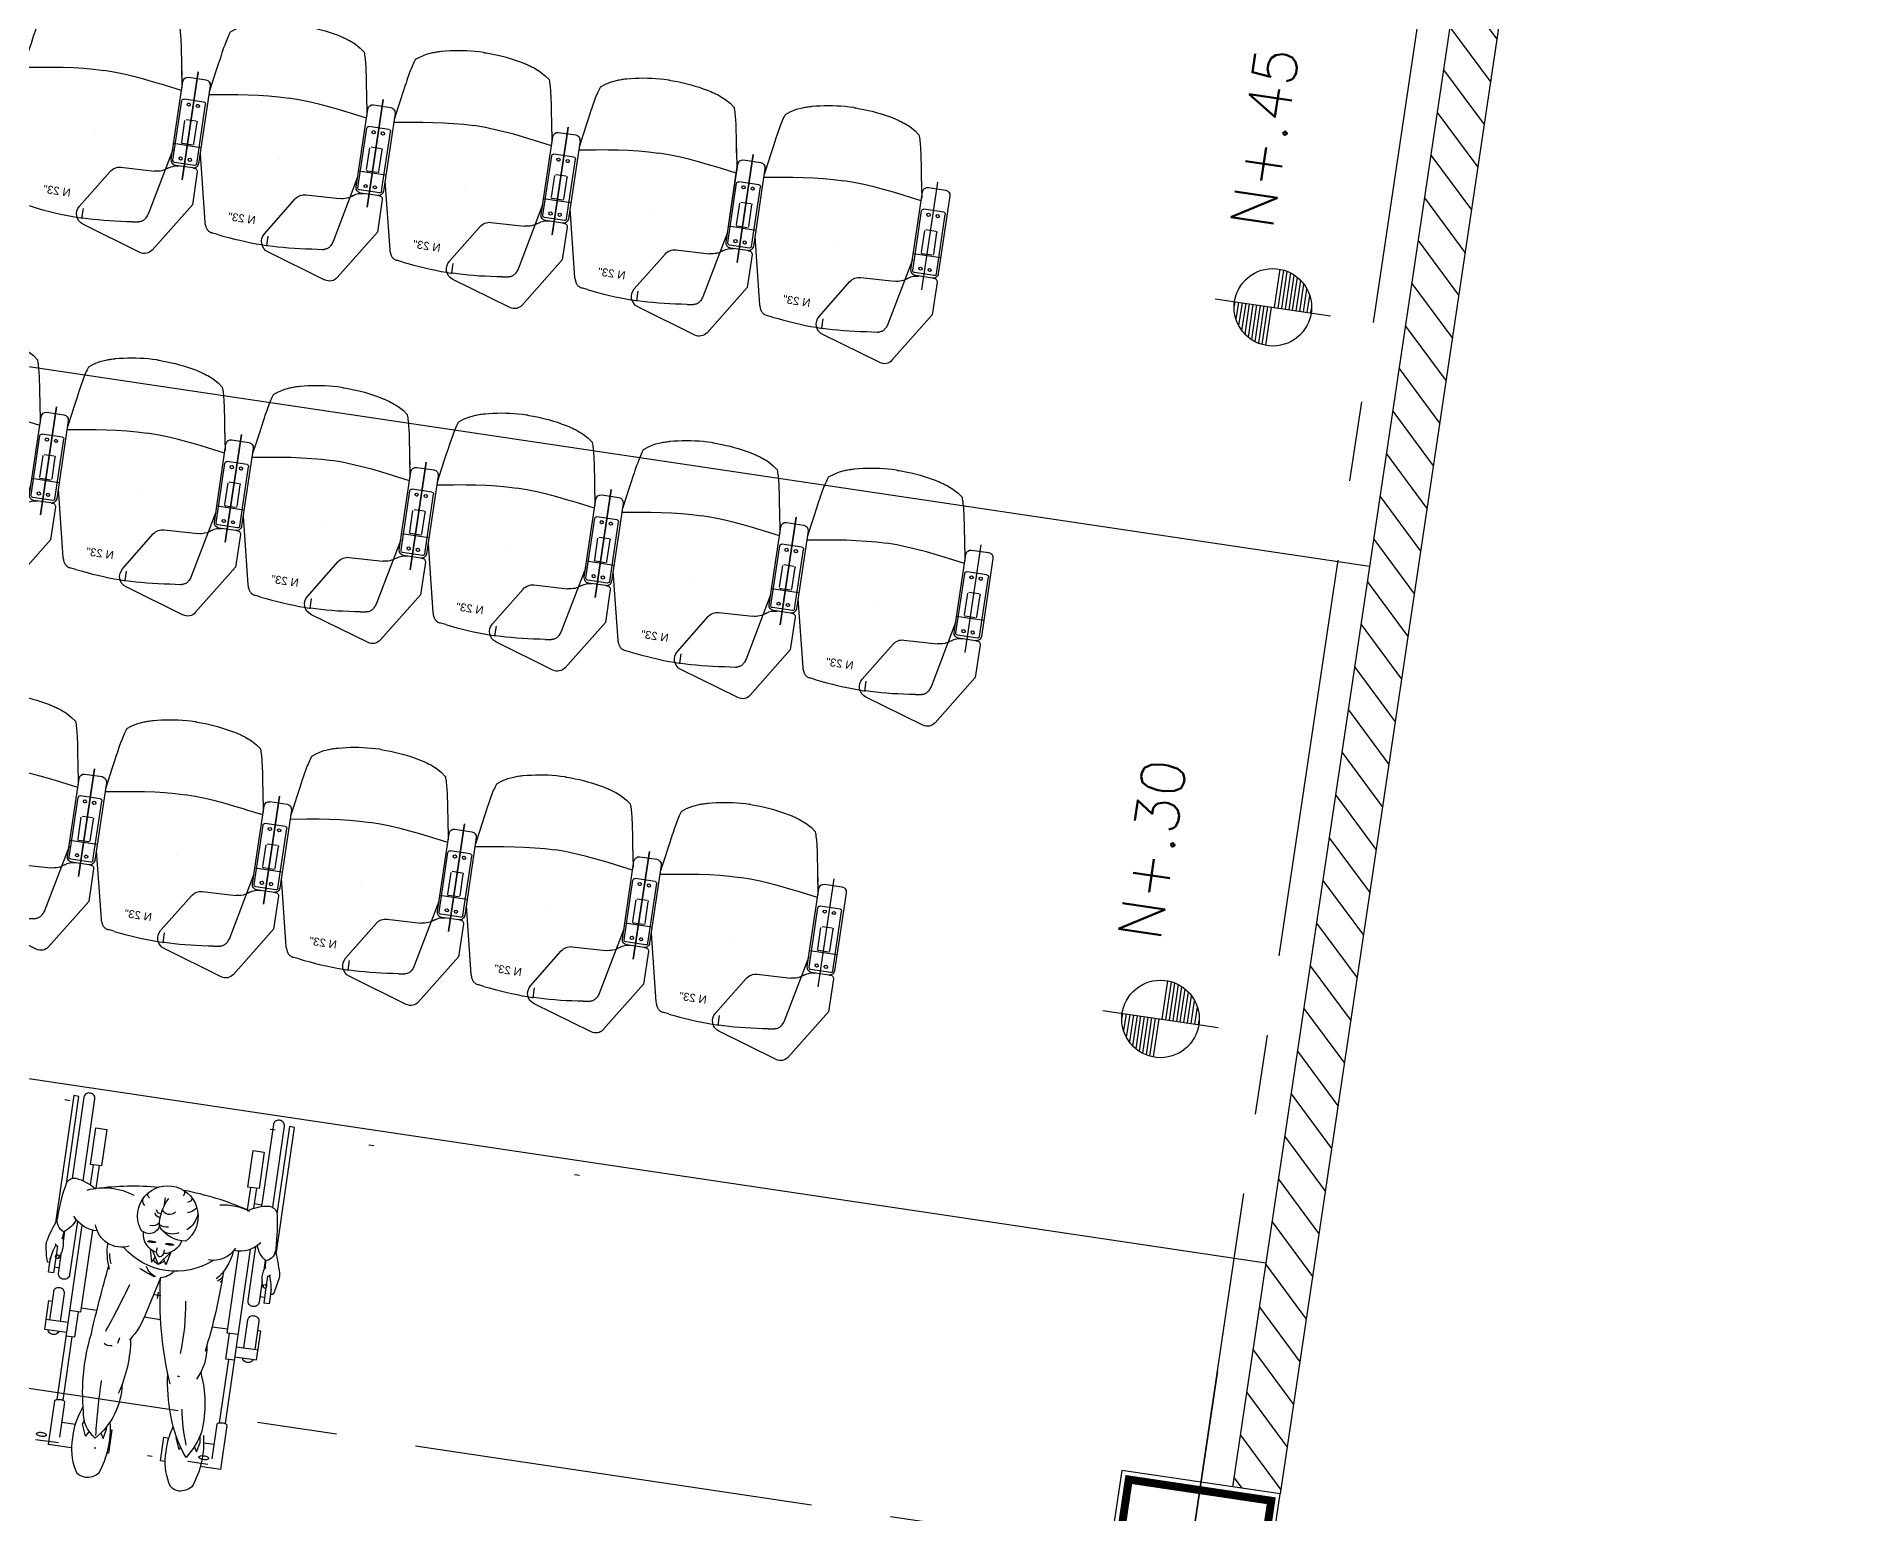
# Model space of a CAD drawing. Header units: millimetres. Extents: x 338 to 506, y 179 to 335.
# Drawn here: x 398.55 to 404.2, y 243.56 to 248.18 of the extents above; entities that cross this region are included whole.
import ezdxf
from ezdxf.enums import TextEntityAlignment as Align

# ---------------------------------------------------------------- set-up
doc = ezdxf.new("R2010")
doc.units = ezdxf.units.MM
doc.linetypes.add('CENTER', pattern=[2, 1.25, -0.25, 0.25, -0.25])
doc.linetypes.add('DASHED2', pattern=[0.375, 0.25, -0.125])
for name, color, linetype in [('COLUMNAS', 252, 'Continuous'), ('CUBIERTA', 254, 'Continuous'), ('EJES-COLUMNAS', 3, 'CENTER'), ('EJES_DE_COLUMNA', 255, 'DASHED2'), ('MUEBLES_FIJOS', 145, 'Continuous'), ('MUROS', 32, 'Continuous'), ('NOVA_PLUS_21__', 6, 'Continuous'), ('NOVA_PLUS_22__', 162, 'Continuous'), ('PISO', 253, 'Continuous'), ('TEXTO', 7, 'Continuous'), ('TEXTOS', 7, 'Continuous'), ('ZAPATA', 5, 'Continuous')]:
    doc.layers.add(name, color=color, linetype=linetype)
doc.styles.add('NOTAS', font='simplex.shx')
doc.styles.get("Standard").update_dxf_attribs({"font": 'ARIALUNI.ttf'})

# ---------------------------------------------------------------- blocks, each defined once
blk = doc.blocks.new('*X84')
at = {"color": 0}
for p, q in [((2955.3896, 1972.9748), (2955.3613, 1972.9465)), ((2955.5243, 1972.9748), (2955.3743, 1972.8248)), ((2955.659, 1972.9748), (2955.509, 1972.8248)), ((2955.7938, 1972.9748), (2955.6438, 1972.8248)), ((2955.9285, 1972.9748), (2955.7785, 1972.8248)), ((2956.0632, 1972.9748), (2955.9132, 1972.8248)), ((2956.1979, 1972.9748), (2956.0479, 1972.8248)), ((2956.3326, 1972.9748), (2956.1826, 1972.8248)), ((2956.4673, 1972.9748), (2956.3173, 1972.8248)), ((2956.602, 1972.9748), (2956.452, 1972.8248)), ((2956.7367, 1972.9748), (2956.5867, 1972.8248)), ((2956.8714, 1972.9748), (2956.7214, 1972.8248)), ((2957.0061, 1972.9748), (2956.8561, 1972.8248)), ((2957.1408, 1972.9748), (2956.9908, 1972.8248)), ((2957.2755, 1972.9748), (2957.1255, 1972.8248)), ((2957.4102, 1972.9748), (2957.2602, 1972.8248)), ((2957.5449, 1972.9748), (2957.3949, 1972.8248)), ((2957.6796, 1972.9748), (2957.5296, 1972.8248)), ((2957.8143, 1972.9748), (2957.6643, 1972.8248)), ((2957.949, 1972.9748), (2957.799, 1972.8248)), ((2958.0837, 1972.9748), (2957.9337, 1972.8248)), ((2958.2184, 1972.9748), (2958.0684, 1972.8248)), ((2958.3531, 1972.9748), (2958.2031, 1972.8248)), ((2958.4878, 1972.9748), (2958.3378, 1972.8248)), ((2958.6225, 1972.9748), (2958.4725, 1972.8248)), ((2958.7572, 1972.9748), (2958.6072, 1972.8248)), ((2958.8919, 1972.9748), (2958.7419, 1972.8248)), ((2959.0266, 1972.9748), (2958.8766, 1972.8248)), ((2959.1613, 1972.9748), (2959.0113, 1972.8248)), ((2959.2961, 1972.9748), (2959.1461, 1972.8248)), ((2959.4308, 1972.9748), (2959.2808, 1972.8248)), ((2959.5655, 1972.9748), (2959.4155, 1972.8248)), ((2959.7002, 1972.9748), (2959.5502, 1972.8248)), ((2959.8349, 1972.9748), (2959.6849, 1972.8248)), ((2959.9696, 1972.9748), (2959.8196, 1972.8248)), ((2960.1043, 1972.9748), (2959.9543, 1972.8248)), ((2960.239, 1972.9748), (2960.089, 1972.8248)), ((2960.3737, 1972.9748), (2960.2237, 1972.8248)), ((2960.5084, 1972.9748), (2960.3584, 1972.8248)), ((2960.6431, 1972.9748), (2960.4931, 1972.8248)), ((2960.7778, 1972.9748), (2960.6278, 1972.8248)), ((2960.9125, 1972.9748), (2960.7625, 1972.8248)), ((2961.0472, 1972.9748), (2960.8972, 1972.8248)), ((2961.1819, 1972.9748), (2961.0319, 1972.8248)), ((2961.3166, 1972.9748), (2961.1666, 1972.8248)), ((2961.4513, 1972.9748), (2961.3013, 1972.8248)), ((2961.586, 1972.9748), (2961.436, 1972.8248)), ((2961.7207, 1972.9748), (2961.5707, 1972.8248)), ((2961.8554, 1972.9748), (2961.7054, 1972.8248)), ((2961.9901, 1972.9748), (2961.8401, 1972.8248)), ((2962.1248, 1972.9748), (2961.9748, 1972.8248)), ((2962.2595, 1972.9748), (2962.1095, 1972.8248)), ((2962.3749, 1972.9555), (2962.2442, 1972.8248))]:
    blk.add_line(p, q, dxfattribs=at)
blk = doc.blocks.new('ZAPATA')
at = {"layer": 'ZAPATA', "linetype": 'Continuous'}
for p, q in [((-31.5, 0), (31.5, 0)), ((-37.5, -194), (-37.5, -6)), ((37.5, -194), (37.5, -6)), ((-19.8, -134.2), (-19.8, -65.8)), ((15.8, -61.8), (-15.8, -61.8)), ((19.8, -65.8), (19.8, -134.2)), ((-15.8, -138.2), (15.8, -138.2)), ((-31.5, -200), (31.5, -200))]:
    blk.add_line(p, q, dxfattribs=at)
at = {"layer": 'ZAPATA', "linetype": 'Continuous', "const_width": 0.15, "flags": 128}
for points in [[(-15.8, -61.8), (-17.2, -62), (-18.2, -62.6)], [(18.2, -62.6), (17, -62), (15.8, -61.8)], [(19.2, -63.7), (19.6, -64.5), (19.8, -65.8)], [(-19.2, -136.3), (-19.7, -135.1), (-19.8, -134.2)], [(-18.2, -137.4), (-17, -138), (-15.8, -138.2)], [(19.8, -134.2), (19.6, -135.5), (19.2, -136.3)]]:
    blk.add_lwpolyline(points, dxfattribs=at)
at = {"layer": 'ZAPATA', "linetype": 'Continuous'}
for centre, radius, start, end in [((-31.5, -6), 6, 90, 180), ((31.5, -6), 6, 0, 90), ((-14.5, -15), 5, 1.1673, 358.8327), ((14.5, -15), 5, 181.1673, 178.8327), ((-15.8, -65.8), 4, 147.7923, 180), ((-15.8, -65.8), 4, 125.9209, 147.7923), ((-15.8, -134.2), 4, 212.2077, 234.0791), ((15.8, -134.2), 4, 270, 305.9209), ((15.8, -134.2), 4, 305.9209, 327.8595), ((-31.5, -194), 6, 180, 270), ((-14.5, -185), 5, 1.1673, 358.8327), ((14.5, -185), 5, 181.1673, 178.8327), ((31.5, -194), 6, 270, 0)]:
    blk.add_arc(centre, radius, start, end, dxfattribs=at)
blk = doc.blocks.new('BRAZO_FORMALITE')
at = {"layer": 'NOVA_PLUS_21__', "color": 0}
for p, q in [((0, 0.2318), (0, -0.1085)), ((-0.0431, 0.1948), (-0.0431, -0.0515)), ((0.027, 0.2109), (-0.027, 0.2109)), ((0.0431, -0.0515), (0.0431, 0.1948)), ((0.0431, 0), (-0.0431, 0)), ((-0.027, -0.0675), (0.027, -0.0675))]:
    blk.add_line(p, q, dxfattribs=at)
for centre, start, end in [((-0.027, 0.1948), 90, 180), ((0.027, 0.1948), 0, 90), ((-0.027, -0.0515), 180, 270), ((0.027, -0.0515), 270, 0)]:
    blk.add_arc(centre, 0.016, start, end, dxfattribs=at)
at = {"xscale": 0.0009999999310821, "yscale": 0.0009999999310821, "zscale": 0.0009999999310821}
blk.add_blockref('ZAPATA', (0, 0.1415), dxfattribs=at)
blk = doc.blocks.new('BRAZO_CON_MESA')
at = {"layer": 'NOVA_PLUS_21__', "color": 0}
for p, q in [((0, -0.1085), (0, 0.2318)), ((-0.0431, 0.1948), (-0.0431, -0.0515)), ((0.027, 0.2109), (-0.027, 0.2109)), ((0.0431, -0.0515), (0.0431, 0.1948)), ((0.0431, 0), (-0.0431, 0)), ((-0.027, -0.0675), (0.027, -0.0675))]:
    blk.add_line(p, q, dxfattribs=at)
at = {"layer": 'NOVA_PLUS_21__', "color": 254}
for p, q in [((-0.0431, -0.0775), (-0.0431, -0.1812)), ((0.1949, -0.0983), (0.0891, -0.0946)), ((0.3054, -0.2379), (0.2263, -0.116)), ((-0.0431, -0.1812), (0.0603, -0.3396)), ((0.097, -0.3526), (0.2863, -0.2918))]:
    blk.add_line(p, q, dxfattribs=at)
at = {"layer": 'NOVA_PLUS_21__', "color": 0}
for centre, start, end in [((-0.027, 0.1948), 90, 180), ((0.027, 0.1948), 0, 90), ((-0.027, -0.0515), 180, 270), ((0.027, -0.0515), 270, 0)]:
    blk.add_arc(centre, 0.016, start, end, dxfattribs=at)
at = {"layer": 'NOVA_PLUS_21__', "color": 254}
for centre, radius, start, end in [((-0.0322, -0.0779), 0.0109, 75.3445, 178.2176), ((0.0156, -0.1206), 0.0531, 52.718, 90), ((0.0916, -0.0273), 0.0673, 229.3525, 267.8373), ((0.1935, -0.1373), 0.0391, 33, 88), ((0.2752, -0.2575), 0.036, 288, 33), ((0.0871, -0.3221), 0.032, 213, 288)]:
    blk.add_arc(centre, radius, start, end, dxfattribs=at)
at = {"xscale": 0.0009999999310821, "yscale": 0.0009999999310821, "zscale": 0.0009999999310821}
blk.add_blockref('ZAPATA', (0, 0.1415), dxfattribs=at)
blk = doc.blocks.new('*U15')
at = {"layer": 'NOVA_PLUS_22__', "color": 1}
blk.add_text('N 23"', height=0.025, dxfattribs=at).set_placement((0.0468, 0.0602))
blk = doc.blocks.new('SILLA_NOVA_CON_MESA_23')
at = {"layer": 'NOVA_PLUS_22__', "color": 1}
for p, q in [((-0.1385, 0.6783), (-0.1425, 0.6772)), ((-0.1346, 0.6794), (-0.1385, 0.6783)), ((-0.1325, 0.6799), (-0.1346, 0.6794)), ((-0.1203, 0.6828), (-0.1324, 0.6799)), ((-0.1075, 0.6854), (-0.1203, 0.6828)), ((-0.0947, 0.6878), (-0.1075, 0.6854)), ((-0.0818, 0.6899), (-0.0947, 0.6878)), ((-0.0689, 0.6917), (-0.0818, 0.6899)), ((-0.0559, 0.6932), (-0.0689, 0.6917)), ((-0.0429, 0.6943), (-0.0559, 0.6932)), ((-0.0299, 0.6952), (-0.0429, 0.6943)), ((-0.0168, 0.6957), (-0.0299, 0.6952)), ((-0.0038, 0.696), (-0.0168, 0.6957)), ((0, 0.696), (-0.0038, 0.696)), ((0, 0.696), (0.0038, 0.696)), ((0.0038, 0.696), (0.0168, 0.6957)), ((0.0168, 0.6957), (0.0299, 0.6952)), ((0.0299, 0.6952), (0.0429, 0.6943)), ((0.0429, 0.6943), (0.0559, 0.6932)), ((0.0559, 0.6932), (0.0689, 0.6917)), ((0.0689, 0.6917), (0.0818, 0.6899)), ((0.0818, 0.6899), (0.0947, 0.6878)), ((0.0947, 0.6878), (0.1075, 0.6854)), ((0.1075, 0.6854), (0.1203, 0.6828)), ((0.1203, 0.6828), (0.1324, 0.6799)), ((0.1325, 0.6799), (0.1346, 0.6794)), ((0.1346, 0.6794), (0.1385, 0.6783)), ((0.1385, 0.6783), (0.1425, 0.6772)), ((-0.2173, 0.6229), (-0.2187, 0.6175)), ((-0.2159, 0.628), (-0.2173, 0.6229)), ((-0.2145, 0.633), (-0.2159, 0.628)), ((-0.213, 0.6377), (-0.2145, 0.633)), ((-0.2116, 0.6419), (-0.213, 0.6377)), ((-0.2113, 0.6426), (-0.2116, 0.6419)), ((-0.1976, 0.6529), (-0.2113, 0.6426)), ((-0.1796, 0.6635), (-0.1976, 0.6529)), ((-0.161, 0.6711), (-0.1796, 0.6635)), ((-0.1575, 0.6724), (-0.161, 0.6711)), ((-0.1539, 0.6737), (-0.1575, 0.6724)), ((-0.1502, 0.6749), (-0.1539, 0.6737)), ((-0.1511, 0.6727), (-0.151, 0.6727)), ((-0.1464, 0.6761), (-0.1502, 0.6749)), ((-0.1425, 0.6772), (-0.1464, 0.6761)), ((0.1425, 0.6772), (0.1464, 0.6761)), ((0.1464, 0.6761), (0.1502, 0.6749)), ((0.1502, 0.6749), (0.1539, 0.6737)), ((0.1539, 0.6737), (0.1575, 0.6724)), ((0.1575, 0.6724), (0.161, 0.6711)), ((0.161, 0.6711), (0.1796, 0.6635)), ((0.1796, 0.6635), (0.1976, 0.6529)), ((0.1976, 0.6529), (0.2113, 0.6426)), ((0.2113, 0.6426), (0.2116, 0.6419)), ((0.2116, 0.6419), (0.213, 0.6377)), ((0.213, 0.6377), (0.2145, 0.633)), ((0.2145, 0.633), (0.2159, 0.628)), ((0.2159, 0.628), (0.2173, 0.6229)), ((0.2173, 0.6229), (0.2187, 0.6175)), ((-0.2291, 0.566), (-0.2309, 0.5555)), ((-0.2277, 0.5743), (-0.2291, 0.566)), ((-0.2264, 0.5814), (-0.2277, 0.5743)), ((-0.2252, 0.5877), (-0.2264, 0.5814)), ((-0.224, 0.5935), (-0.2252, 0.5877)), ((-0.2227, 0.5999), (-0.224, 0.5935)), ((-0.2214, 0.606), (-0.2227, 0.5999)), ((-0.2201, 0.6119), (-0.2214, 0.606)), ((-0.2187, 0.6175), (-0.2201, 0.6119)), ((0.2187, 0.6175), (0.2201, 0.6119)), ((0.2201, 0.6119), (0.2214, 0.606)), ((0.2214, 0.606), (0.2227, 0.5999)), ((0.2227, 0.5999), (0.224, 0.5935)), ((0.224, 0.5935), (0.2252, 0.5877)), ((0.2252, 0.5877), (0.2264, 0.5814)), ((0.2264, 0.5814), (0.2277, 0.5743)), ((0.2277, 0.5743), (0.2291, 0.566)), ((0.2291, 0.566), (0.2309, 0.5555)), ((-0.2375, 0.5169), (-0.249, 0.4481)), ((-0.2377, 0.5154), (-0.2422, 0.4885)), ((-0.2338, 0.5383), (-0.2377, 0.5154)), ((-0.2309, 0.5555), (-0.2338, 0.5383)), ((0.2309, 0.5555), (0.2338, 0.5383)), ((0.2338, 0.5383), (0.2377, 0.5154)), ((0.2377, 0.5154), (0.2422, 0.4885)), ((-0.1904, 0.4485), (-0.1589, 0.4531)), ((-0.1589, 0.4531), (-0.1272, 0.4572)), ((-0.1272, 0.4572), (-0.0955, 0.4607)), ((-0.0955, 0.4607), (-0.0637, 0.4634)), ((-0.0637, 0.4634), (-0.0319, 0.4652)), ((-0.0319, 0.4652), (0, 0.4658)), ((0.0319, 0.4652), (0, 0.4658)), ((0.0637, 0.4634), (0.0319, 0.4652)), ((0.0955, 0.4607), (0.0637, 0.4634)), ((0.1272, 0.4572), (0.0955, 0.4607)), ((0.1589, 0.4531), (0.1272, 0.4572)), ((0.1904, 0.4485), (0.1589, 0.4531)), ((0.2422, 0.4885), (0.249, 0.4481)), ((-0.2552, 0.4112), (-0.2552, 0.4112)), ((-0.249, 0.4395), (-0.1974, 0.4474)), ((-0.1974, 0.4474), (-0.1904, 0.4485)), ((0.1974, 0.4474), (0.1904, 0.4485)), ((0.249, 0.4395), (0.1974, 0.4474)), ((-0.249, 0.2529), (-0.2027, 0.0429)), ((0, 0.273), (0, 0.273)), ((0.249, 0.253), (0.2027, 0.0429)), ((-0.2027, 0.0429), (-0.2015, 0.0396)), ((-0.2015, 0.0396), (-0.2003, 0.0365)), ((-0.2003, 0.0365), (-0.1991, 0.0335)), ((-0.1991, 0.0335), (-0.1975, 0.0302)), ((-0.1975, 0.0302), (-0.1965, 0.0283)), ((-0.1965, 0.0283), (-0.1956, 0.0269)), ((-0.1956, 0.0269), (-0.1948, 0.0256)), ((-0.1948, 0.0256), (-0.1938, 0.0243)), ((-0.1938, 0.0243), (-0.1928, 0.023)), ((-0.1928, 0.023), (-0.1916, 0.0218)), ((-0.1916, 0.0218), (-0.1903, 0.0205)), ((-0.1903, 0.0205), (-0.1887, 0.0192)), ((-0.1887, 0.0192), (-0.1869, 0.018)), ((-0.1869, 0.018), (-0.1849, 0.0168)), ((-0.1849, 0.0168), (-0.1827, 0.0158)), ((-0.1827, 0.0158), (-0.1803, 0.015)), ((-0.1803, 0.015), (-0.1778, 0.0144)), ((-0.1778, 0.0144), (-0.1766, 0.0142)), ((-0.1731, 0.0138), (-0.1766, 0.0142)), ((-0.1766, 0.0142), (-0.1766, 0.0142)), ((-0.1569, 0.0116), (-0.1731, 0.0138)), ((-0.1569, 0.0115), (-0.1402, 0.0094)), ((-0.1402, 0.0094), (-0.1212, 0.0072)), ((-0.1212, 0.0072), (-0.1034, 0.0054)), ((-0.1034, 0.0054), (-0.0864, 0.0038)), ((-0.0864, 0.0038), (-0.0683, 0.0024)), ((-0.0683, 0.0024), (-0.051, 0.0014)), ((-0.051, 0.0014), (-0.0343, 0.0006)), ((-0.0343, 0.0006), (-0.0183, 0.0002)), ((-0.0183, 0.0002), (-0.0027, 0)), ((-0.0027, 0), (0, 0)), ((0, 0), (0, 0.0301)), ((0, 0), (0, 0.0301)), ((0.0027, 0), (0, 0)), ((0.0183, 0.0002), (0.0027, 0)), ((0.0343, 0.0006), (0.0183, 0.0002)), ((0.051, 0.0014), (0.0343, 0.0006)), ((0.0683, 0.0024), (0.051, 0.0014)), ((0.0864, 0.0038), (0.0683, 0.0024)), ((0.1034, 0.0054), (0.0864, 0.0038)), ((0.1212, 0.0072), (0.1034, 0.0054)), ((0.1402, 0.0094), (0.1212, 0.0072)), ((0.1569, 0.0115), (0.1402, 0.0094)), ((0.1569, 0.0116), (0.1731, 0.0138)), ((0.1731, 0.0138), (0.1766, 0.0142)), ((0.1778, 0.0144), (0.1766, 0.0142)), ((0.1766, 0.0142), (0.1766, 0.0142)), ((0.1803, 0.015), (0.1778, 0.0144)), ((0.1827, 0.0158), (0.1803, 0.015)), ((0.1849, 0.0168), (0.1827, 0.0158)), ((0.1869, 0.018), (0.1849, 0.0168)), ((0.1887, 0.0192), (0.1869, 0.018)), ((0.1903, 0.0205), (0.1887, 0.0192)), ((0.1916, 0.0218), (0.1903, 0.0205)), ((0.1928, 0.023), (0.1916, 0.0218)), ((0.1938, 0.0243), (0.1928, 0.023)), ((0.1948, 0.0256), (0.1938, 0.0243)), ((0.1956, 0.0269), (0.1948, 0.0256)), ((0.1965, 0.0283), (0.1956, 0.0269)), ((0.1975, 0.0302), (0.1965, 0.0283)), ((0.1991, 0.0335), (0.1975, 0.0302)), ((0.2003, 0.0365), (0.1991, 0.0335)), ((0.2015, 0.0396), (0.2003, 0.0365)), ((0.2027, 0.0429), (0.2015, 0.0396))]:
    blk.add_line(p, q, dxfattribs=at)
for name, p in [('BRAZO_CON_MESA', (-0.2921, 0.273)), ('BRAZO_FORMALITE', (0.2921, 0.273)), ('*U15', (0, 0))]:
    blk.add_blockref(name, p)
blk = doc.blocks.new('SALON_MULTIPLE')
at = {"layer": 'MUEBLES_FIJOS'}
for points in [[(2955.52871, 1976.71767), (2955.47967, 1976.71743), (2955.47959, 1976.73325), (2955.52628, 1976.73349)], [(2955.76113, 1976.71885), (2956.03668, 1976.72024), (2956.0366, 1976.73606), (2955.63569, 1976.73404)], [(2956.01916, 1976.74633), (2956.01908, 1976.76215)], [(2954.95665, 1976.62404), (2954.95629, 1976.69635)], [(2955.30132, 1976.65007), (2955.30098, 1976.71856), (2955.3921, 1976.71902), (2955.39215, 1976.70907)], [(2955.33297, 1976.65023), (2955.33262, 1976.71872)], [(2955.49735, 1976.70169), (2955.49727, 1976.71752)], [(2955.61343, 1976.70228), (2955.58161, 1976.70212)], [(2955.02118, 1976.57999), (2955.02096, 1976.62336)], [(2955.64028, 1976.65178), (2955.0904, 1976.64901)], [(2955.29054, 1976.63103), (2955.09059, 1976.63002)], [(2955.37129, 1976.62353), (2955.29058, 1976.62312), (2955.29045, 1976.65002)], [(2955.62964, 1976.61692), (2955.37133, 1976.61562), (2955.37116, 1976.65043)], [(2955.38351, 1976.56629), (2955.38326, 1976.61568)], [(2955.83202, 1976.62585), (2955.76061, 1976.62549)], [(2955.83192, 1976.64484), (2955.76888, 1976.64452)], [(2955.00678, 1976.53464), (2954.99021, 1976.54377), (2955.0254, 1976.55815), (2955.0383, 1976.55451)], [(2954.95725, 1976.50648), (2954.95723, 1976.51075)], [(2955.0064, 1976.49769), (2954.9914, 1976.48829), (2955.02185, 1976.4816), (2955.02917, 1976.48269)], [(2955.02174, 1976.46908), (2955.02176, 1976.46481), (2954.94796, 1976.46443), (2954.94794, 1976.4687)], [(2955.30958, 1976.48341), (2955.29057, 1976.48769)], [(2955.38452, 1976.36503), (2955.38426, 1976.41655)], [(2955.46794, 1976.3851), (2955.44826, 1976.385)], [(2955.45815, 1976.37521), (2955.45805, 1976.39489)], [(2955.59867, 1976.43026), (2955.55764, 1976.41917), (2955.57431, 1976.41005)], [(2954.95814, 1976.32857), (2954.95807, 1976.34257)], [(2955.5981, 1976.36413), (2955.55663, 1976.3743), (2955.57426, 1976.38276)], [(2954.94886, 1976.2855), (2954.94878, 1976.30052), (2955.02258, 1976.30089), (2955.02266, 1976.28502)], [(2955.21863, 1976.28845), (2955.21751, 1976.28092)], [(2954.95903, 1976.15271), (2954.95871, 1976.21583)], [(2955.02994, 1976.26232), (2955.02689, 1976.26318), (2954.9917, 1976.2488), (2954.9998, 1976.24434)], [(2955.00789, 1976.20272), (2954.99289, 1976.19332), (2955.02334, 1976.18664), (2955.04483, 1976.18982)], [(2955.02338, 1976.14233), (2955.02322, 1976.1754)], [(2955.38559, 1976.15368), (2955.38534, 1976.20276)], [(2955.29303, 1976.13739), (2955.09308, 1976.13638)], [(2955.64297, 1976.12017), (2955.09309, 1976.11739)], [(2955.29313, 1976.1184), (2955.29299, 1976.1453), (2955.37371, 1976.14571)], [(2955.30401, 1976.11846), (2955.30435, 1976.04997), (2955.39548, 1976.05043), (2955.39543, 1976.06038)], [(2955.33565, 1976.11862), (2955.336, 1976.05013)], [(2955.37384, 1976.11881), (2955.37367, 1976.15362), (2955.63197, 1976.15492)], [(2955.83453, 1976.12905), (2955.77149, 1976.12873)], [(2955.78618, 1976.1288), (2955.7863, 1976.10507)], [(2956.02243, 1976.09763), (2956.02235, 1976.11345)], [(2955.5298, 1976.03732), (2955.4831, 1976.03709), (2955.48302, 1976.05291), (2955.53207, 1976.05315)], [(2955.50063, 1976.053), (2955.50055, 1976.06882)], [(2955.61662, 1976.0694), (2955.58481, 1976.06924)], [(2955.63921, 1976.03787), (2956.04012, 1976.0399), (2956.04004, 1976.05572), (2955.76449, 1976.05433)], [(2956.01916, 1975.78586), (2956.01908, 1975.80168)], [(2956.02243, 1975.13716), (2956.02235, 1975.15299)]]:
    blk.add_lwpolyline(points, dxfattribs=at)
for points in [[(2955.56751, 1976.72276, 0.1092385), (2955.51389, 1976.73394, -0.8488725), (2955.51231, 1976.74172, -0.0361479), (2955.56052, 1976.75271, -0.0996157), (2955.57935, 1976.75183, -0.0353053), (2955.64486, 1976.73042)], [(2955.56232, 1976.71656, -0.1564428), (2955.57053, 1976.72466)], [(2955.65493, 1976.67218, -0.1897749), (2955.61146, 1976.70537, -0.3573518), (2955.65298, 1976.73007, -0.0501071), (2955.76647, 1976.71775, -0.2912414), (2955.78236, 1976.69215, -0.1187924), (2955.75864, 1976.62631)], [(2955.3012, 1976.67426, -0.3455008), (2955.28907, 1976.68957), (2955.28905, 1976.69273, -0.3455008), (2955.30103, 1976.70816)], [(2955.33285, 1976.67397), (2955.42072, 1976.67441, 0.4142136), (2955.43646, 1976.69031), (2955.43644, 1976.69348, 0.4142136), (2955.42054, 1976.70922), (2955.33267, 1976.70877)], [(2955.65094, 1976.66766), (2955.48071, 1976.6668, -0.4142136), (2955.46481, 1976.68254), (2955.46479, 1976.68571, -0.4142136), (2955.48053, 1976.70161), (2955.54718, 1976.70195)], [(2955.59527, 1976.70625, -0.2041922), (2955.52886, 1976.70788, -1.0275992), (2955.5344, 1976.71761, 0.0604349), (2955.5657, 1976.71685)], [(2955.52809, 1976.71726), (2955.53654, 1976.71486, -0.4253991), (2955.53783, 1976.71242), (2955.53664, 1976.70879, -0.4090412), (2955.53427, 1976.70756), (2955.52674, 1976.70987)], [(2955.61175, 1976.70489, -0.0433255), (2955.58772, 1976.70754)], [(2955.62932, 1976.60133, -0.2440908), (2955.66466, 1976.68115)], [(2955.77776, 1976.6683), (2956.03615, 1976.66961, 0.4142136), (2956.05189, 1976.68551), (2956.05188, 1976.68867, 0.4142136), (2956.03598, 1976.70441), (2955.78026, 1976.70312)], [(2954.94736, 1976.58199), (2954.947, 1976.6543), (2955.08554, 1976.655, -0.2064848), (2955.0875, 1976.65416, -0.0962369), (2955.08989, 1976.65043, -0.053065), (2955.09119, 1976.64576, -0.0401408), (2955.09174, 1976.63937, -0.0401408), (2955.09126, 1976.63298, -0.053065), (2955.09, 1976.6283, -0.0962369), (2955.08765, 1976.62454, -0.2064848), (2955.0857, 1976.62369), (2954.97543, 1976.62313)], [(2955.75094, 1976.65164, -0.1975266), (2955.75626, 1976.50485)], [(2955.76083, 1976.62391, -0.0551949), (2955.79322, 1976.43158)], [(2955.04479, 1976.4745, -0.1459154), (2954.88066, 1976.48631, -0.1760945), (2954.86208, 1976.52491, -0.1205418), (2954.87173, 1976.55311, -0.1272698), (2954.96436, 1976.58207), (2954.9946, 1976.58223, -0.0893523), (2955.0793, 1976.56439)], [(2955.16751, 1976.45429, -0.2191737), (2954.98871, 1976.51243, -0.2352114), (2955.06518, 1976.56113, -0.0957257), (2955.30931, 1976.57261, -0.0149592), (2955.52659, 1976.54979)], [(2955.51746, 1976.54576, -0.1180499), (2955.59592, 1976.56249)], [(2955.59749, 1976.49595, -0.4561483), (2955.6476, 1976.60953)], [(2954.99688, 1976.51202, -0.0221552), (2955.16916, 1976.51918)], [(2955.28197, 1976.50225, -0.2252346), (2955.285, 1976.52864)], [(2955.47789, 1976.47734, -0.0151424), (2955.32249, 1976.5302)], [(2955.53394, 1976.54343, -0.0484111), (2955.56589, 1976.55246)], [(2955.59198, 1976.22935, -0.3727158), (2955.59158, 1976.51327)], [(2955.3118, 1976.44882, -0.1061466), (2955.13742, 1976.46195)], [(2955.53853, 1976.34745, -0.2019616), (2955.51424, 1976.38416), (2955.402, 1976.41256, -0.1047663), (2955.30725, 1976.45187)], [(2955.51377, 1976.40454, -0.0190969), (2955.53275, 1976.45234)], [(2955.59022, 1976.40805, -0.3605025), (2955.64747, 1976.45789)], [(2955.68296, 1976.41296, -0.2867187), (2955.67083, 1976.4412)], [(2955.73021, 1976.46593, -0.3561566), (2955.75375, 1976.47337)], [(2955.75529, 1976.45569, -0.3853378), (2955.77082, 1976.4613)], [(2955.19068, 1976.30611, -0.0744688), (2955.51424, 1976.38416)], [(2955.51415, 1976.40079, -0.1549591), (2955.54233, 1976.43352)], [(2955.59411, 1976.42153), (2955.55425, 1976.39841, -0.0847635), (2955.56528, 1976.41499)], [(2955.56778, 1976.37965, -0.0986841), (2955.55425, 1976.39841), (2955.59802, 1976.36419)], [(2955.58024, 1976.39184, -0.3570876), (2955.57826, 1976.39853, -0.3642019), (2955.60629, 1976.40763)], [(2955.60231, 1976.38614, -0.2066652), (2955.57969, 1976.39227)], [(2955.63783, 1976.33651, -0.3226626), (2955.58999, 1976.38697)], [(2955.6611, 1976.34873, -0.2665059), (2955.66049, 1976.40012)], [(2955.67174, 1976.41173, -0.1634572), (2955.76299, 1976.3955)], [(2955.674, 1976.38278, -0.2045823), (2955.67659, 1976.41237)], [(2955.69973, 1976.41311, -0.3622154), (2955.71197, 1976.43131)], [(2955.71152, 1976.41216, -0.3811847), (2955.72169, 1976.42805)], [(2955.72295, 1976.36866, -0.5267064), (2955.72472, 1976.40987)], [(2955.76349, 1976.4067, -0.0136629), (2955.7348, 1976.40725)], [(2955.74762, 1976.30473, -0.1819709), (2955.72697, 1976.33132)], [(2955.77408, 1976.3233, -0.3222248), (2955.75906, 1976.33532)], [(2955.83443, 1976.14803), (2955.76323, 1976.14767, 0.0585717), (2955.79415, 1976.35224)], [(2955.79357, 1976.35194, -0.3748966), (2955.77796, 1976.35203)], [(2955.04628, 1976.17953, -0.1459154), (2954.88215, 1976.19134, -0.1760945), (2954.86357, 1976.22994, -0.1205418), (2954.87322, 1976.25814, -0.1272698), (2954.96585, 1976.2871), (2954.99609, 1976.28726, -0.0665099), (2955.0599, 1976.27682)], [(2955.23994, 1976.21676, -0.1243403), (2955.05876, 1976.18664, -0.0992706), (2954.97065, 1976.22314, -0.0898667), (2955.0937, 1976.28962, -0.0625167), (2955.22062, 1976.31776)], [(2955.45311, 1976.29656, -0.0578106), (2955.28909, 1976.28907)], [(2955.72685, 1976.29807, -0.1870286), (2955.67415, 1976.32513)], [(2955.00847, 1976.2278, -0.0535698), (2955.11789, 1976.25756)], [(2955.32517, 1976.21039, -0.1667694), (2955.21679, 1976.22668)], [(2955.64011, 1976.16608, -0.3074813), (2955.59117, 1976.24441)], [(2955.76685, 1976.23485, -0.1251674), (2955.76065, 1976.13983)], [(2954.97786, 1976.1421), (2955.08813, 1976.14266, -0.2064848), (2955.09009, 1976.14183, -0.0962369), (2955.09248, 1976.1381, -0.053065), (2955.09378, 1976.13342, -0.0401408), (2955.09432, 1976.12704, -0.0401408), (2955.09384, 1976.12065, -0.053065), (2955.09259, 1976.11596, -0.0962369), (2955.09024, 1976.11221, -0.2064848), (2955.08829, 1976.11136), (2954.94974, 1976.11066), (2954.94942, 1976.1748)], [(2955.5615, 1976.19306, -0.0383003), (2955.30681, 1976.21316)], [(2955.5357, 1976.19328, -0.1692143), (2955.52816, 1976.19792)], [(2955.54748, 1976.19319, -0.204778), (2955.52982, 1976.20658)], [(2955.6283, 1976.1725, -0.1695921), (2955.53624, 1976.21165)], [(2955.66764, 1976.09105, -0.2440908), (2955.63149, 1976.17051)], [(2955.55037, 1976.06907), (2955.48373, 1976.06873, -0.4142136), (2955.46783, 1976.08447), (2955.46781, 1976.08764, -0.4142136), (2955.48355, 1976.10354), (2955.65378, 1976.1044)], [(2955.76106, 1976.14683, -0.1187924), (2955.78545, 1976.08124, -0.2912414), (2955.76982, 1976.05548, -0.0501071), (2955.65646, 1976.04202, -0.3573518), (2955.61468, 1976.0663, -0.1897749), (2955.65782, 1976.09993)], [(2955.78345, 1976.07025), (2956.03917, 1976.07154, 0.4142136), (2956.05491, 1976.08744), (2956.0549, 1976.0906, 0.4142136), (2956.03899, 1976.10635), (2955.7806, 1976.10504)], [(2955.3043, 1976.06037, -0.3455008), (2955.29217, 1976.07568), (2955.29215, 1976.07884, -0.3455008), (2955.30413, 1976.09427)], [(2955.33577, 1976.09488), (2955.42364, 1976.09533, -0.4142136), (2955.43954, 1976.07959), (2955.43956, 1976.07642, -0.4142136), (2955.42382, 1976.06052), (2955.33595, 1976.06008)], [(2955.64833, 1976.04159, -0.0353053), (2955.58305, 1976.01951, -0.0996157), (2955.56423, 1976.01844, -0.0361479), (2955.5159, 1976.02894, -0.8488725), (2955.51741, 1976.03674, 0.1092385), (2955.57091, 1976.04846)], [(2955.56905, 1976.05436, 0.0604349), (2955.53775, 1976.05328, -1.0275992), (2955.53211, 1976.06295, -0.2041922), (2955.5985, 1976.06525)], [(2955.53002, 1976.06094), (2955.53752, 1976.06333, -0.4090412), (2955.53991, 1976.06212), (2955.54113, 1976.0585, -0.4253991), (2955.53987, 1976.05605), (2955.53144, 1976.05356)], [(2955.57395, 1976.04659, -0.1564428), (2955.56566, 1976.0546)], [(2955.59097, 1976.06388, -0.0433255), (2955.61497, 1976.06677)]]:
    blk.add_lwpolyline(points, format="xyb", dxfattribs=at)
for points in [[(2954.97543, 1976.66514, -0.2064848), (2954.97347, 1976.66597, -0.0962369), (2954.97108, 1976.6697, -0.053065), (2954.96978, 1976.67437, -0.0401408), (2954.96924, 1976.68076, -0.0401408), (2954.96972, 1976.68715, -0.053065), (2954.97097, 1976.69184, -0.0962369), (2954.97332, 1976.69559, -0.2064848), (2954.97527, 1976.69644, -0.2064848), (2954.97723, 1976.69561, -0.0962369), (2954.97962, 1976.69188, -0.053065), (2954.98092, 1976.6872, -0.0401408), (2954.98147, 1976.68082, -0.0401408), (2954.98099, 1976.67443, -0.053065), (2954.97973, 1976.66974, -0.0962369), (2954.97738, 1976.66599, -0.2064848)], [(2955.62098, 1976.44042, -0.3014658), (2955.62156, 1976.44004, -0.0566647), (2955.62252, 1976.43683, -0.0252165), (2955.62298, 1976.43323, -0.0180847), (2955.62319, 1976.42817, -0.0180847), (2955.62303, 1976.4231, -0.0252165), (2955.62261, 1976.41949, -0.0566647), (2955.62168, 1976.41627, -0.3014658), (2955.62111, 1976.41589, -0.3014658), (2955.62054, 1976.41627, -0.0566647), (2955.61957, 1976.41948, -0.0252165), (2955.61911, 1976.42308, -0.0180847), (2955.6189, 1976.42814, -0.0180847), (2955.61906, 1976.43321, -0.0252165), (2955.61948, 1976.43682, -0.0566647), (2955.62042, 1976.44004, -0.3014658)], [(2955.8016, 1976.37773, -0.6134563), (2955.63881, 1976.323, -0.2531011), (2955.67174, 1976.41173, -0.6297947), (2955.65604, 1976.46941, -0.6461909)], [(2955.61919, 1976.37138, -0.0180847), (2955.61934, 1976.37645, -0.0252165), (2955.61977, 1976.38006, -0.0566647), (2955.6207, 1976.38328, -0.3014658), (2955.62127, 1976.38366, -0.3014658), (2955.62184, 1976.38328, -0.0566647), (2955.62281, 1976.38007, -0.0252165), (2955.62327, 1976.37647, -0.0180847), (2955.62348, 1976.3714, -0.0180847), (2955.62332, 1976.36634, -0.0252165), (2955.62289, 1976.36273, -0.0566647), (2955.62196, 1976.35951, -0.3014658), (2955.62139, 1976.35913, -0.3014658), (2955.62082, 1976.35951, -0.0566647), (2955.61986, 1976.36271, -0.0252165), (2955.6194, 1976.36632, -0.0180847)], [(2954.97786, 1976.18411, -0.2064848), (2954.97982, 1976.18327, -0.0962369), (2954.98221, 1976.17954, -0.053065), (2954.98351, 1976.17487, -0.0401408), (2954.98406, 1976.16849, -0.0401408), (2954.98357, 1976.1621, -0.053065), (2954.98232, 1976.15741, -0.0962369), (2954.97997, 1976.15366, -0.2064848), (2954.97802, 1976.1528, -0.2064848), (2954.97606, 1976.15364, -0.0962369), (2954.97367, 1976.15736, -0.053065), (2954.97237, 1976.16204, -0.0401408), (2954.97182, 1976.16842, -0.0401408), (2954.9723, 1976.17481, -0.053065), (2954.97356, 1976.1795, -0.0962369), (2954.97591, 1976.18325, -0.2064848)]]:
    blk.add_lwpolyline(points, format="xyb", close=True, dxfattribs=at)
for points in [[(2955.83188, 1976.65275), (2955.94699, 1976.65333), (2955.94716, 1976.61852), (2955.83206, 1976.61794)], [(2955.83457, 1976.12114), (2955.83439, 1976.15594), (2955.94949, 1976.15652), (2955.94967, 1976.12172)]]:
    blk.add_lwpolyline(points, close=True, dxfattribs=at)
at = {"layer": 'MUROS'}
blk.add_lwpolyline([(2961.62986, 1972.82483), (2955.3613, 1972.82483), (2955.3613, 1972.97483), (2962.3749, 1972.97483), (2962.3749, 1972.82483), (2961.8244, 1972.82483), (2961.8244, 1972.82483), (2961.62986, 1972.82483)], close=True, dxfattribs=at)
at = {"layer": 'PISO'}
for p, q in [((2956.06736, 1972.97534), (2956.06736, 1981.73534)), ((2958.26736, 1972.97534), (2958.26736, 1981.73534))]:
    blk.add_line(p, q, dxfattribs=at)
at = {"xscale": -1.000002162051302, "yscale": 1.000002162051302, "zscale": 1.000002162051302, "rotation": 270}
for p in [(2957.65101, 1977.39898), (2956.55101, 1977.11472), (2958.75101, 1977.11472), (2957.65101, 1976.81477), (2956.55101, 1976.53051), (2958.75101, 1976.53051), (2957.65101, 1976.23057), (2956.55101, 1975.94631), (2958.75101, 1975.94631), (2957.65101, 1975.64637), (2956.55101, 1975.36211), (2958.75101, 1975.36211), (2957.65101, 1975.06216), (2956.55101, 1974.7779), (2958.75101, 1974.7779), (2957.65101, 1974.47796)]:
    blk.add_blockref('SILLA_NOVA_CON_MESA_23', p, dxfattribs=at)
at = {"layer": 'MUROS', "linetype": 'Continuous'}
blk.add_blockref('*X84', (0, 0), dxfattribs=at)
blk = doc.blocks.new('*X737')
at = {"color": 0}
for p, q in [((3.3644, 4.875), (3.3824, 4.875)), ((3.3644, 4.86), (3.4337, 4.86)), ((3.3644, 4.845), (3.4583, 4.845)), ((3.3644, 4.83), (3.4758, 4.83)), ((3.3644, 4.815), (3.489, 4.815)), ((3.3644, 4.8), (3.4993, 4.8)), ((3.3644, 4.785), (3.5073, 4.785)), ((3.3644, 4.77), (3.5134, 4.77)), ((3.3644, 4.755), (3.5178, 4.755)), ((3.3644, 4.74), (3.5206, 4.74)), ((3.3644, 4.725), (3.522, 4.725))]:
    blk.add_line(p, q, dxfattribs=at)
blk = doc.blocks.new('*X736')
at = {"color": 0}
for p, q in [((3.3644, 4.875), (3.3824, 4.875)), ((3.3644, 4.86), (3.4337, 4.86)), ((3.3644, 4.845), (3.4583, 4.845)), ((3.3644, 4.83), (3.4758, 4.83)), ((3.3644, 4.815), (3.489, 4.815)), ((3.3644, 4.8), (3.4993, 4.8)), ((3.3644, 4.785), (3.5073, 4.785)), ((3.3644, 4.77), (3.5134, 4.77)), ((3.3644, 4.755), (3.5178, 4.755)), ((3.3644, 4.74), (3.5206, 4.74)), ((3.3644, 4.725), (3.522, 4.725))]:
    blk.add_line(p, q, dxfattribs=at)
blk = doc.blocks.new('*X739')
at = {"color": 0}
for p, q in [((3.3644, 4.875), (3.3824, 4.875)), ((3.3644, 4.86), (3.4337, 4.86)), ((3.3644, 4.845), (3.4583, 4.845)), ((3.3644, 4.83), (3.4758, 4.83)), ((3.3644, 4.815), (3.489, 4.815)), ((3.3644, 4.8), (3.4993, 4.8)), ((3.3644, 4.785), (3.5073, 4.785)), ((3.3644, 4.77), (3.5134, 4.77)), ((3.3644, 4.755), (3.5178, 4.755)), ((3.3644, 4.74), (3.5206, 4.74)), ((3.3644, 4.725), (3.522, 4.725))]:
    blk.add_line(p, q, dxfattribs=at)
blk = doc.blocks.new('*X738')
at = {"color": 0}
for p, q in [((3.3644, 4.875), (3.3824, 4.875)), ((3.3644, 4.86), (3.4337, 4.86)), ((3.3644, 4.845), (3.4583, 4.845)), ((3.3644, 4.83), (3.4758, 4.83)), ((3.3644, 4.815), (3.489, 4.815)), ((3.3644, 4.8), (3.4993, 4.8)), ((3.3644, 4.785), (3.5073, 4.785)), ((3.3644, 4.77), (3.5134, 4.77)), ((3.3644, 4.755), (3.5178, 4.755)), ((3.3644, 4.74), (3.5206, 4.74)), ((3.3644, 4.725), (3.522, 4.725))]:
    blk.add_line(p, q, dxfattribs=at)
blk = doc.blocks.new('EJES_ESTRUCTURALES')
at = {"layer": 'EJES_DE_COLUMNA', "color": 9, "linetype": 'CENTER'}
for p, q in [((693.56628, 131.2663), (693.56628, 199.7363)), ((661.47768, 188.07297), (759.37077, 188.07297))]:
    blk.add_line(p, q, dxfattribs=at)
blk = doc.blocks.new('COLUMNAS')
at = {"layer": 'COLUMNAS', "color": 6}
blk.add_lwpolyline([(-584.4662, 212.156), (-584.9662, 212.156), (-584.9662, 211.656), (-584.4662, 211.656), (-584.4662, 212.156)], dxfattribs=at)
at = {"layer": 'COLUMNAS', "color": 6, "const_width": 0.025}
blk.add_lwpolyline([(-584.9412, 211.6801), (-584.4912, 211.6801), (-584.4912, 212.1301), (-584.9412, 212.1301)], close=True, dxfattribs=at)
at = {"layer": 'EJES-COLUMNAS'}
blk.add_line((-584.1162, 211.906), (-585.3162, 211.906), dxfattribs=at)
blk = doc.blocks.new('A$C7152A42C')
at = {"layer": 'TEXTOS'}
for p, q in [((64.0076, 93.30808), (64.0076, 92.94336)), ((66.25733, 93.28827), (66.25733, 92.92355))]:
    blk.add_line(p, q, dxfattribs=at)
for centre in [(64.0076, 93.12572), (66.25733, 93.10591)]:
    blk.add_circle(centre, 0.12099, dxfattribs=at)
at = {"layer": 'CUBIERTA'}
blk.add_blockref('COLUMNAS', (647.06158, -119.11823), dxfattribs=at)
at = {"layer": 'EJES_DE_COLUMNA'}
blk.add_blockref('EJES_ESTRUCTURALES', (-631.22088, -95.28525), dxfattribs=at)
at = {"layer": 'MUROS', "color": 4}
blk.add_blockref('SALON_MULTIPLE', (-2892.7659, -1880.28762), dxfattribs=at)
at = {"layer": 'TEXTOS', "xscale": -0.767097312254375, "yscale": 0.767097312254375, "zscale": 0.767097312254375}
for name, p in [('*X737', (66.58843, 89.50633)), ('*X739', (68.83816, 89.48652))]:
    blk.add_blockref(name, p, dxfattribs=at)
at = {"layer": 'TEXTOS', "xscale": -0.767097312254375, "yscale": 0.767097312254375, "zscale": 0.767097312254375, "rotation": 180}
for name, p in [('*X736', (61.42677, 96.74511)), ('*X738', (63.6765, 96.72531))]:
    blk.add_blockref(name, p, dxfattribs=at)
at = {"layer": 'TEXTO', "style": 'NOTAS'}
for s, p in [('N+.30', (64.52751, 93.22922)), ('N+.45', (66.77724, 93.20941))]:
    blk.add_text(s, height=0.135018, dxfattribs=at).set_placement(p, align=Align.MIDDLE_CENTER)

msp = doc.modelspace()

# ---------------------------------------------------------------- block references
at = {"layer": 'MUROS', "color": 32, "rotation": 81.53046525965426}
msp.add_blockref('A$C7152A42C', (484.7482, 168.0844), dxfattribs=at)

doc.saveas('drawing.dxf')
